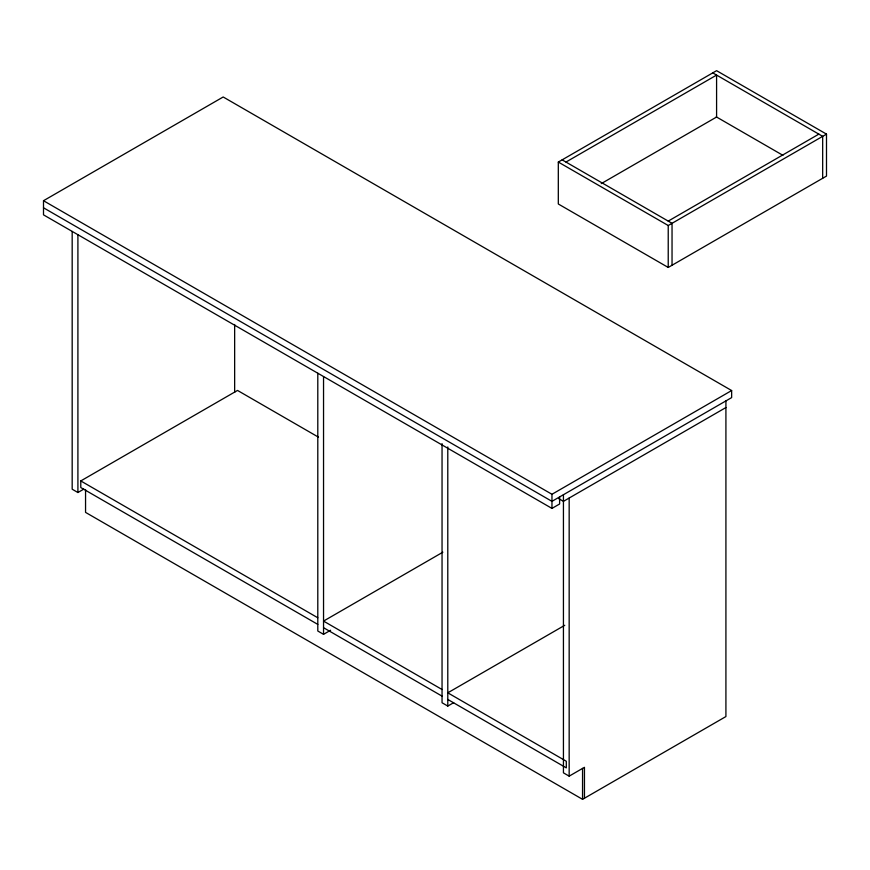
<?xml version="1.0" encoding="UTF-8"?>
<svg xmlns="http://www.w3.org/2000/svg" width="870" height="870" viewBox="0 0 870 870"><rect width="100%" height="100%" fill="white"/><g stroke="black" fill="none" stroke-linecap="round" stroke-linejoin="round"><path stroke-width="1.3" d="M559.606 496.933L559.606 503.991L551.961 508.406L43.5 214.846L43.5 200.72L223.188 96.983L731.648 390.543L731.648 397.601L551.961 501.348L43.5 207.789M558.312 162.059L716.586 70.677L826.5 134.132L826.5 176.077L668.225 267.449L558.312 203.993L558.312 162.059L668.225 225.515L826.5 134.132M565.957 162.059L716.586 75.092L716.586 117.026L601.257 183.613M317.8 624.399L80.779 487.548L80.779 480.936L237.521 390.434L318.485 437.175M72.177 231.442L72.177 489.212L77.908 492.518L83.792 489.125M668.225 221.1L818.855 134.132M442.852 552.2L323.542 621.093L442.047 689.508M43.5 200.72L551.961 494.28L731.648 390.543M317.8 373.263L317.8 631.022L323.542 634.328L330.6 630.261M725.917 407.541L563.434 501.348L558.736 498.63M564.76 625.291L447.789 692.824L566.305 761.25L566.305 767.873L447.789 699.447M442.047 443.635L442.047 702.753L447.789 706.07L453.672 702.666M563.434 494.725L563.434 772.832L569.165 776.149L584.455 767.318L584.455 798.214M85.554 489.549L85.554 512.386L582.552 799.323L725.917 716.554L725.917 400.918M712.769 72.884L822.672 136.34L822.672 178.285M716.271 116.852L782.924 155.328M562.14 159.852L672.042 223.307L672.042 265.241M80.779 480.936L317.8 617.776M323.542 627.716L442.047 696.13M668.225 225.515L668.225 267.449M582.552 768.417L582.552 799.323M569.165 498.031L569.165 776.149M551.961 494.28L551.961 508.406M447.789 446.952L447.789 706.07M323.542 376.569L323.542 634.328M234.65 324.499L234.65 392.435M77.908 234.759L77.908 492.518"/></g></svg>
